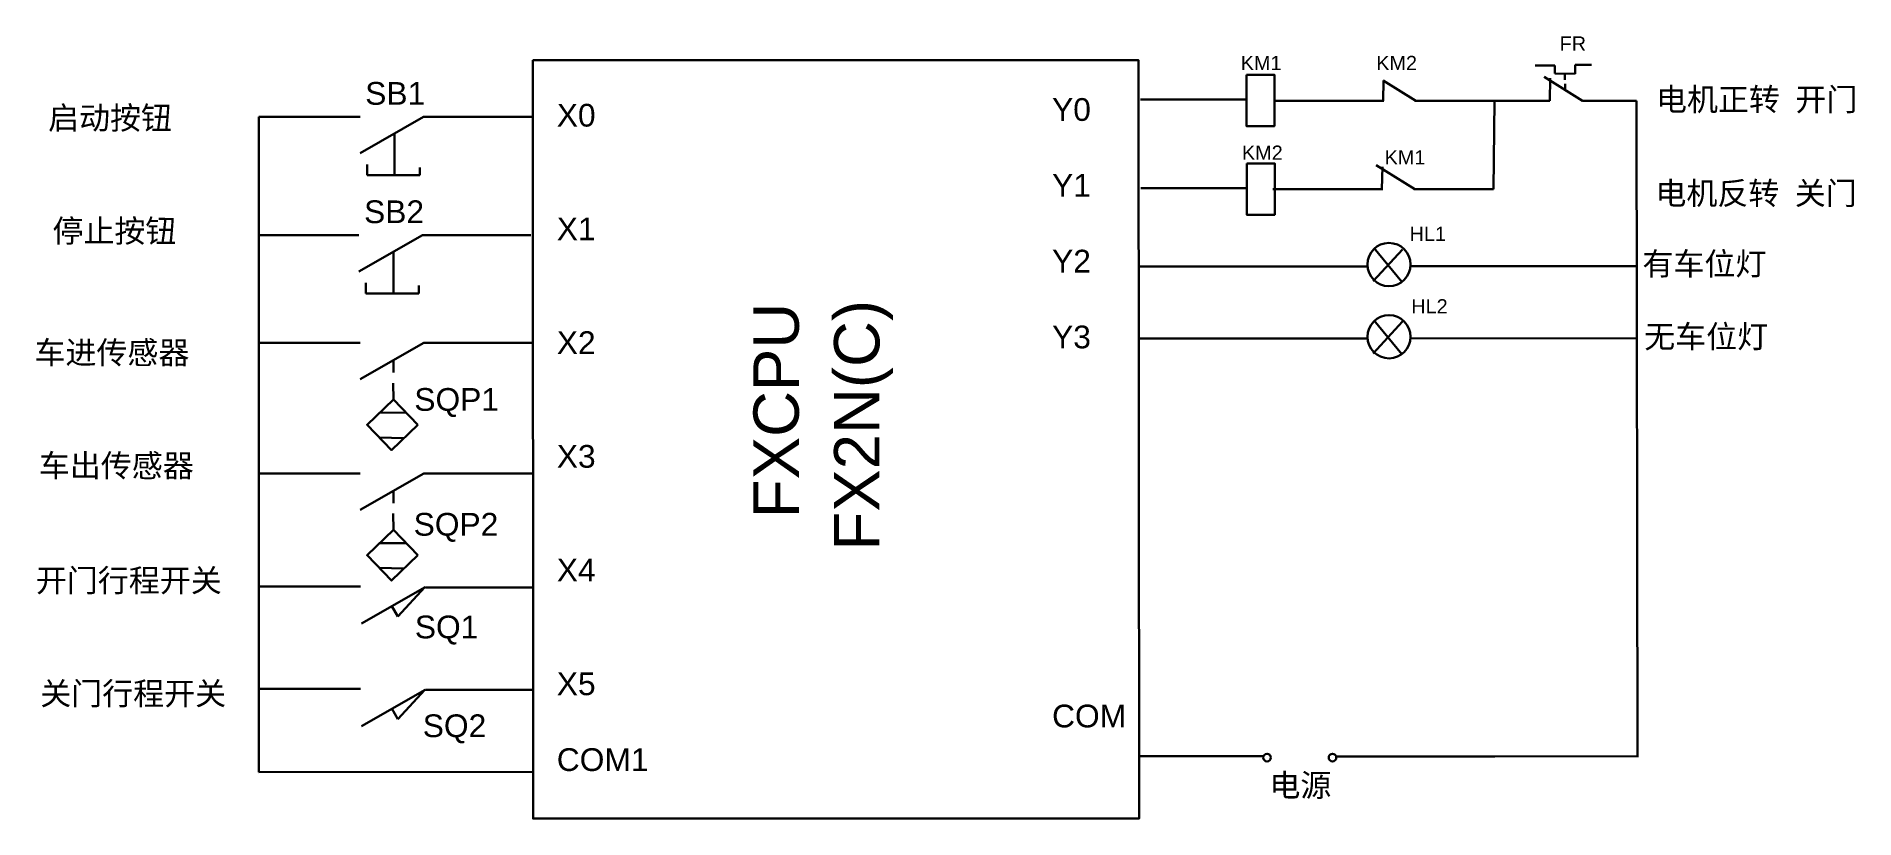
# Model space of a CAD drawing. Header units: millimetres. Extents: x 2331 to 2651, y 2007 to 2144.
import ezdxf

# ---------------------------------------------------------------- set-up
doc = ezdxf.new("R2010")
doc.units = ezdxf.units.MM
doc.layers.add('图层1', color=7, linetype='Continuous', lineweight=30)
doc.styles.get("Standard").update_dxf_attribs({"font": 'arial.ttf'})
doc.styles.add('样式 1', font='arial.ttf', dxfattribs={"height": 4})
doc.styles.add('样式 2', font='arial.ttf', dxfattribs={"height": 8})

msp = doc.modelspace()

# ---------------------------------------------------------------- linework, layer by layer
at = {"layer": '图层1'}
for p, q in [((2598.42, 2139.07), (2594.92, 2139.07)), ((2598.42, 2137.65), (2598.42, 2139.07)), ((2602, 2137.61), (2602, 2139.16)), ((2602, 2139.16), (2604.87, 2139.16)), ((2568.24, 2136.39), (2568.16, 2132.83)), ((2573.94, 2132.83), (2568.19, 2136.42)), ((2603.28, 2132.83), (2596.5, 2137.06)), ((2597.58, 2136.8), (2597.5, 2132.83)), ((2598.42, 2137.65), (2602, 2137.61)), ((2600.18, 2136.54), (2600.18, 2137.61)), ((2600.22, 2134.74), (2600.2, 2135.85)), ((2525.44, 2133.07), (2543.87, 2133.07)), ((2548.95, 2132.83), (2568.31, 2132.83)), ((2573.76, 2132.83), (2587.82, 2132.83)), ((2587.76, 2132.84), (2587.61, 2117.28)), ((2587.82, 2132.83), (2594.99, 2132.83)), ((2587.82, 2132.83), (2597.5, 2132.83)), ((2603.28, 2132.83), (2612.78, 2132.83)), ((2612.78, 2132.83), (2612.95, 2017.54)), ((2388.04, 2130.03), (2370.23, 2130.03)), ((2370.23, 2130.03), (2370.23, 2014.76)), ((2399.24, 2130.03), (2388.04, 2123.63)), ((2418.34, 2130.03), (2399.24, 2130.03)), ((2394.13, 2127.12), (2394.13, 2119.74)), ((2389.29, 2119.74), (2389.29, 2121.65)), ((2394.13, 2119.74), (2389.29, 2119.74)), ((2394.13, 2119.74), (2398.58, 2119.74)), ((2398.58, 2119.74), (2398.58, 2121.14)), ((2573.73, 2117.28), (2566.95, 2121.51)), ((2568.03, 2121.25), (2567.95, 2117.28)), ((2525.49, 2117.46), (2543.92, 2117.46)), ((2548.74, 2117.28), (2568.11, 2117.28)), ((2573.55, 2117.28), (2587.61, 2117.28)), ((2387.84, 2109.22), (2370.03, 2109.22)), ((2399.04, 2109.22), (2387.84, 2102.82)), ((2418.13, 2109.22), (2399.04, 2109.22)), ((2566.4, 2101.11), (2571.58, 2106.7)), ((2566.53, 2106.96), (2571.45, 2100.98)), ((2393.93, 2106.31), (2393.93, 2098.93)), ((2525.18, 2103.71), (2565.21, 2103.71)), ((2573.05, 2103.77), (2612.84, 2103.75)), ((2389.09, 2098.93), (2389.09, 2100.84)), ((2398.38, 2098.93), (2398.38, 2100.33)), ((2393.93, 2098.93), (2389.09, 2098.93)), ((2393.93, 2098.93), (2398.38, 2098.93)), ((2566.42, 2088.42), (2571.6, 2094)), ((2566.55, 2094.27), (2571.47, 2088.29)), ((2525.2, 2091.01), (2565.23, 2091.01)), ((2573.07, 2091.08), (2612.87, 2091.06)), ((2388.08, 2090.26), (2370.28, 2090.26)), ((2399.29, 2090.26), (2388.08, 2083.87)), ((2418.38, 2090.26), (2399.29, 2090.26)), ((2393.92, 2085.03), (2393.91, 2087.19)), ((2393.93, 2080.31), (2393.87, 2083.19)), ((2391.52, 2078), (2396.17, 2077.97)), ((2391.43, 2073.63), (2395.77, 2073.52)), ((2388.08, 2067.3), (2370.28, 2067.3)), ((2399.29, 2067.3), (2388.08, 2060.91)), ((2418.38, 2067.3), (2399.29, 2067.3)), ((2393.92, 2062.07), (2393.91, 2064.23)), ((2393.93, 2057.35), (2393.87, 2060.23)), ((2391.52, 2055.04), (2396.17, 2055.01)), ((2391.43, 2050.67), (2395.77, 2050.55)), ((2388.15, 2047.41), (2370.23, 2047.41)), ((2399.49, 2047.28), (2388.29, 2040.88)), ((2394.69, 2042.13), (2399.47, 2047.27)), ((2418.63, 2047.26), (2399.54, 2047.26)), ((2393.65, 2043.97), (2394.69, 2042.13)), ((2388.15, 2029.38), (2370.23, 2029.38)), ((2399.49, 2029.25), (2388.29, 2022.85)), ((2394.69, 2024.1), (2399.47, 2029.24)), ((2418.63, 2029.22), (2399.54, 2029.22)), ((2393.65, 2025.94), (2394.69, 2024.1)), ((2546.98, 2017.58), (2525.19, 2017.58)), ((2587.83, 2017.49), (2560.03, 2017.49)), ((2587.83, 2017.49), (2613.11, 2017.54)), ((2370.23, 2014.76), (2418.51, 2014.78))]:
    msp.add_line(p, q, dxfattribs=at)
for points in [[(2418.45, 2139.98), (2525.12, 2139.98), (2525.19, 2006.58), (2418.51, 2006.58)], [(2544.1, 2137.42), (2549.03, 2137.42), (2549.03, 2128.41), (2544.1, 2128.41)], [(2544.15, 2121.82), (2549.08, 2121.82), (2549.08, 2112.8), (2544.15, 2112.8)], [(2398.21, 2075.86), (2393.57, 2071.4), (2389.29, 2075.86), (2393.93, 2080.31)], [(2398.21, 2052.9), (2393.57, 2048.44), (2389.29, 2052.9), (2393.93, 2057.35)]]:
    msp.add_lwpolyline(points, close=True, dxfattribs=at)
for centre, radius in [((2569.19, 2104.04), 3.8), ((2569.21, 2091.34), 3.8), ((2547.74, 2017.32), 0.671), ((2559.25, 2017.32), 0.671)]:
    msp.add_circle(centre, radius, dxfattribs=at)

# ---------------------------------------------------------------- texts
at = {"layer": '图层1', "style": '样式 2'}
for s, p in [(' FX2N(C)', (2479.49, 2050.63)), ('FXCPU', (2465.3, 2059.44))]:
    msp.add_text(s, height=8, rotation=90, dxfattribs=at).set_placement(p)
at = {"layer": '图层1', "char_height": 2.5, "attachment_point": 1}
for s, insert in [('FR', (2599.23, 2144.17)), ('KM1', (2543.09, 2140.75)), ('KM2', (2566.95, 2140.75)), ('KM2', (2543.31, 2124.97)), ('KM1', (2568.43, 2124.15)), ('HL1', (2572.82, 2110.69)), ('HL2', (2573.12, 2097.95))]:
    msp.add_mtext_dynamic_manual_height_columns(s, width=11.5187, gutter_width=12.5, heights=[0], dxfattribs=dict(at, insert=insert))
at = {"layer": '图层1', "char_height": 4, "attachment_point": 1, "style": '样式 1'}
for s, width, gutter_width, insert in [('SB1', 19.9963, 40, (2388.95, 2136.15)), ('{\\fSimSun|b0|i0|c134|p2;电机正转 开门}', 40.8136, 20, (2616.2, 2135.09)), ('{\\fSimSun|b0|i0|c134|p2;启动按钮}', 53.5084, 20, (2333.12, 2131.84)), ('X0\\P\\P\\PX1\\P\\P\\PX2\\P\\P\\PX3\\P\\P\\PX4\\P\\P\\PX5\\P\\PCOM1', 288.9494, 12.5, (2422.68, 2132.31)), ('\\PY0\\P\\PY1\\P\\PY2\\P\\PY3\\P\\P\\P\\P\\P\\P\\P\\P\\P\\PCOM', 14.1501, 12.5, (2509.88, 2139.98)), ('{\\fSimSun|b0|i0|c134|p2;电机反转 关门}', 41.9718, 20, (2616.1, 2118.58)), ('SB2', 19.9963, 40, (2388.75, 2115.33)), ('{\\fSimSun|b0|i0|c134|p2;停止按钮}', 53.5084, 20, (2333.89, 2111.95)), ('{\\fSimSun|b0|i0|c134|p2;有车位灯}', 53.5084, 20, (2613.82, 2106.18)), ('{\\fSimSun|b0|i0|c134|p2;无车位灯}', 53.5084, 20, (2614.13, 2093.37)), ('{\\fSimSun|b0|i0|c134|p2;车进传感器}', 53.5084, 20, (2330.72, 2090.55)), ('SQP1', 19.9963, 40, (2397.6, 2082.31)), ('{\\fSimSun|b0|i0|c134|p2;车出传感器}', 53.5084, 20, (2331.49, 2070.67)), ('SQP2', 19.9963, 40, (2397.48, 2060.35)), ('{\\fSimSun|b0|i0|c134|p2;开门行程开关}', 53.5084, 20, (2330.96, 2050.47)), ('SQ1', 19.9963, 40, (2397.69, 2042.29)), ('{\\fSimSun|b0|i0|c134|p2;关门行程开关}', 53.5084, 20, (2331.73, 2030.58)), ('SQ2', 19.9963, 40, (2399.08, 2024.91)), ('{\\fSimSun|b0|i0|c134|p2;电源}', 26.5135, 40, (2548.14, 2014.46))]:
    msp.add_mtext_dynamic_manual_height_columns(s, width=width, gutter_width=gutter_width, heights=[0], dxfattribs=dict(at, insert=insert))

doc.saveas('drawing.dxf')
